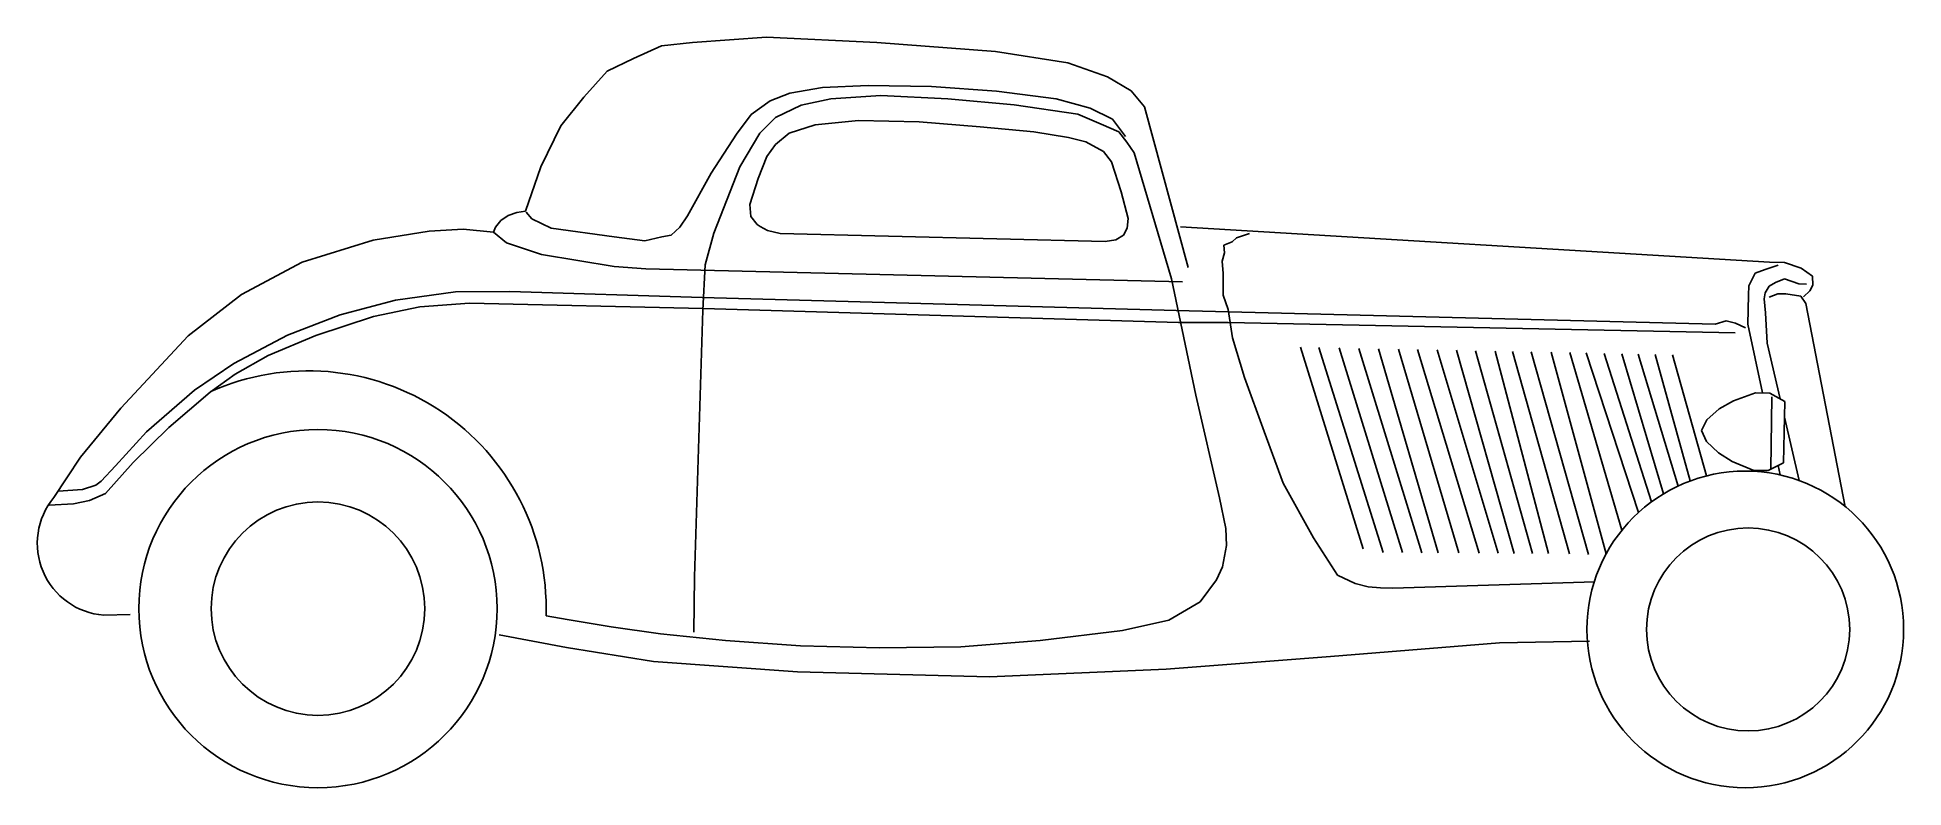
# Model space of a CAD drawing. Extents: x -3.66 to -0.06, y 0 to 1.45.
import ezdxf

# ---------------------------------------------------------------- set-up
doc = ezdxf.new("R2010")
doc.units = 0
doc.layers.get('0').update_dxf_attribs({"linetype": 'CONTINUOUS'})

msp = doc.modelspace()

# ---------------------------------------------------------------- linework, layer by layer
at = {"color": 0, "linetype": 'BYBLOCK'}
for p, q in [((-2.2534, 1.446), (-2.3959, 1.4358)), ((-2.0405, 1.4358), (-2.2534, 1.446)), ((-2.5092, 1.4055), (-2.5597, 1.3808)), ((-2.4556, 1.4298), (-2.5092, 1.4055)), ((-2.3959, 1.4358), (-2.4556, 1.4298)), ((-1.8125, 1.4186), (-2.0405, 1.4358)), ((-1.6731, 1.3968), (-1.8125, 1.4186)), ((-2.5597, 1.3808), (-2.6047, 1.3305)), ((-1.5968, 1.3696), (-1.6731, 1.3968)), ((-1.5509, 1.3429), (-1.5968, 1.3696)), ((-2.6047, 1.3305), (-2.6491, 1.2754)), ((-2.2083, 1.3387), (-2.2463, 1.3236)), ((-2.1453, 1.3492), (-2.2083, 1.3387)), ((-2.0572, 1.3531), (-2.1453, 1.3492)), ((-2.1296, 1.3275), (-2.0333, 1.3339)), ((-1.9353, 1.3513), (-2.0572, 1.3531)), ((-2.0333, 1.3339), (-1.9042, 1.3278)), ((-1.8105, 1.3421), (-1.9353, 1.3513)), ((-1.6952, 1.3275), (-1.8105, 1.3421)), ((-1.5253, 1.3118), (-1.5509, 1.3429)), ((-2.3112, 1.2594), (-2.2827, 1.2973)), ((-2.2463, 1.3236), (-2.2827, 1.2973)), ((-2.1865, 1.3152), (-2.2357, 1.2915)), ((-2.1296, 1.3275), (-2.1865, 1.3152)), ((-1.9042, 1.3278), (-1.7764, 1.3158)), ((-1.7764, 1.3158), (-1.6536, 1.2977)), ((-1.6302, 1.3096), (-1.6952, 1.3275)), ((-1.6536, 1.2977), (-1.6092, 1.279)), ((-1.5873, 1.2882), (-1.6302, 1.3096)), ((-1.4411, 1.0026), (-1.5253, 1.3118)), ((-2.6491, 1.2754), (-2.6876, 1.1967)), ((-2.3598, 1.1845), (-2.3112, 1.2594)), ((-2.3045, 1.1967), (-2.266, 1.2613)), ((-2.266, 1.2613), (-2.2357, 1.2915)), ((-2.2095, 1.2612), (-2.236, 1.2393)), ((-2.1597, 1.2773), (-2.2095, 1.2612)), ((-2.0761, 1.2856), (-2.1597, 1.2773)), ((-1.9592, 1.2831), (-2.0761, 1.2856)), ((-1.8417, 1.2738), (-1.9592, 1.2831)), ((-1.7385, 1.2639), (-1.8417, 1.2738)), ((-1.6715, 1.2529), (-1.7385, 1.2639)), ((-1.6092, 1.279), (-1.5751, 1.2638)), ((-1.5621, 1.2551), (-1.5873, 1.2882)), ((-1.5751, 1.2638), (-1.5596, 1.2438)), ((-2.236, 1.2393), (-2.2524, 1.2162)), ((-1.6383, 1.2444), (-1.6715, 1.2529)), ((-1.6041, 1.2261), (-1.6383, 1.2444)), ((-1.5892, 1.206), (-1.6041, 1.2261)), ((-1.5596, 1.2438), (-1.5452, 1.2232)), ((-1.5452, 1.2232), (-1.4737, 0.9805)), ((-2.6876, 1.1967), (-2.7168, 1.1108)), ((-2.3547, 1.0685), (-2.3045, 1.1967)), ((-2.2524, 1.2162), (-2.2693, 1.1742)), ((-1.5702, 1.1485), (-1.5892, 1.206)), ((-2.4053, 1.1019), (-2.3598, 1.1845)), ((-2.2693, 1.1742), (-2.2852, 1.1238)), ((-2.2852, 1.1238), (-2.2834, 1.1009)), ((-1.5572, 1.0968), (-1.5702, 1.1485)), ((-2.7749, 1.0802), (-2.7789, 1.0704)), ((-2.7645, 1.0931), (-2.7749, 1.0802)), ((-2.7506, 1.1028), (-2.7645, 1.0931)), ((-2.7339, 1.1087), (-2.7506, 1.1028)), ((-2.7168, 1.1108), (-2.7339, 1.1087)), ((-2.7158, 1.1091), (-2.7048, 1.0961)), ((-2.7048, 1.0961), (-2.6674, 1.0785)), ((-2.6674, 1.0785), (-2.5461, 1.0617)), ((-2.4366, 1.0652), (-2.4202, 1.0804)), ((-2.4202, 1.0804), (-2.4053, 1.1019)), ((-2.2834, 1.1009), (-2.2709, 1.0856)), ((-2.2709, 1.0856), (-2.2651, 1.0813)), ((-2.2651, 1.0813), (-2.2511, 1.0739)), ((-1.5659, 1.0646), (-1.5589, 1.0782)), ((-1.5589, 1.0782), (-1.5572, 1.0968)), ((-0.3222, 1.0127), (-1.4559, 1.081)), ((-3.0103, 1.0553), (-3.1471, 1.0128)), ((-2.9026, 1.0725), (-3.0103, 1.0553)), ((-2.8369, 1.0763), (-2.9026, 1.0725)), ((-2.7789, 1.0704), (-2.8369, 1.0763)), ((-2.7789, 1.0704), (-2.7537, 1.0499)), ((-2.7537, 1.0499), (-2.6863, 1.0276)), ((-2.5461, 1.0617), (-2.4875, 1.0541)), ((-2.4875, 1.0541), (-2.4549, 1.0615)), ((-2.4549, 1.0615), (-2.4366, 1.0652)), ((-2.371, 1.0076), (-2.3547, 1.0685)), ((-2.2511, 1.0739), (-2.2268, 1.0683)), ((-2.2268, 1.0683), (-1.601, 1.0524)), ((-1.601, 1.0524), (-1.5809, 1.0561)), ((-1.5809, 1.0561), (-1.5659, 1.0646)), ((-1.3567, 1.0521), (-1.3729, 1.0459)), ((-1.3729, 1.0459), (-1.3713, 1.0309)), ((-1.3482, 1.0595), (-1.3567, 1.0521)), ((-1.3236, 1.0679), (-1.3482, 1.0595)), ((-3.1471, 1.0128), (-3.2641, 0.9506)), ((-2.6863, 1.0276), (-2.5464, 1.0046)), ((-2.3756, 0.9206), (-2.371, 1.0076)), ((-1.3713, 1.0309), (-1.3759, 1.0146)), ((-1.3759, 1.0146), (-1.3741, 0.9913)), ((-0.3309, 0.999), (-0.3053, 1.0073)), ((-0.2936, 1.0122), (-0.3222, 1.0127)), ((-0.2615, 1.0012), (-0.2936, 1.0122)), ((-2.5464, 1.0046), (-2.4852, 0.9999)), ((-2.4852, 0.9999), (-1.4522, 0.975)), ((-1.4737, 0.9805), (-1.4264, 0.7565)), ((-1.3741, 0.9913), (-1.3739, 0.9494)), ((-0.3621, 0.9675), (-0.3496, 0.9915)), ((-0.3496, 0.9915), (-0.3309, 0.999)), ((-0.3107, 0.9737), (-0.3231, 0.9664)), ((-0.2935, 0.9809), (-0.3107, 0.9737)), ((-0.2659, 0.971), (-0.2935, 0.9809)), ((-0.2509, 0.9706), (-0.2659, 0.971)), ((-0.2397, 0.986), (-0.2615, 1.0012)), ((-0.2391, 0.9685), (-0.2397, 0.986)), ((-3.2641, 0.9506), (-3.3667, 0.8707)), ((-3.0737, 0.9115), (-2.9676, 0.9395)), ((-2.9676, 0.9395), (-2.8519, 0.9557)), ((-2.8519, 0.9557), (-2.7473, 0.9563)), ((-2.7473, 0.9563), (-2.3769, 0.9449)), ((-2.3769, 0.9449), (-1.4647, 0.9196)), ((-1.3739, 0.9494), (-1.3646, 0.922)), ((-0.3642, 0.8937), (-0.3626, 0.9491)), ((-0.3626, 0.9491), (-0.3621, 0.9675)), ((-0.3305, 0.9541), (-0.3325, 0.9423)), ((-0.3325, 0.9423), (-0.3298, 0.9154)), ((-0.3231, 0.9664), (-0.3305, 0.9541)), ((-0.323, 0.9455), (-0.3061, 0.952)), ((-0.3061, 0.952), (-0.2908, 0.9522)), ((-0.2908, 0.9522), (-0.2617, 0.9472)), ((-0.2617, 0.9472), (-0.252, 0.9334)), ((-0.2565, 0.946), (-0.2443, 0.9575)), ((-0.2443, 0.9575), (-0.2391, 0.9685)), ((-3.1754, 0.8722), (-3.0737, 0.9115)), ((-3.0095, 0.9081), (-3.1207, 0.8714)), ((-2.9206, 0.9267), (-3.0095, 0.9081)), ((-2.8246, 0.9341), (-2.9206, 0.9267)), ((-2.3748, 0.9237), (-2.8246, 0.9341)), ((-2.3919, 0.4069), (-2.3756, 0.9206)), ((-1.4601, 0.8968), (-2.3748, 0.9237)), ((-1.4647, 0.9196), (-0.4266, 0.8937)), ((-1.3646, 0.922), (-1.3561, 0.8671)), ((-0.4266, 0.8937), (-0.4058, 0.9001)), ((-0.4058, 0.9001), (-0.3878, 0.8954)), ((-0.3298, 0.9154), (-0.3266, 0.8571)), ((-0.252, 0.9334), (-0.1763, 0.5419)), ((-3.3667, 0.8707), (-3.496, 0.7318)), ((-3.2787, 0.8177), (-3.1754, 0.8722)), ((-3.1207, 0.8714), (-3.2128, 0.8329)), ((-1.3643, 0.8969), (-1.4601, 0.8968)), ((-0.3884, 0.877), (-1.3643, 0.8969)), ((-1.3561, 0.8671), (-1.3328, 0.7908)), ((-0.3878, 0.8954), (-0.3686, 0.8862)), ((-0.3357, 0.7609), (-0.3642, 0.8937)), ((-3.2128, 0.8329), (-3.2761, 0.797)), ((-1.225, 0.8492), (-1.1045, 0.461)), ((-1.0661, 0.4537), (-1.19, 0.8485)), ((-1.1509, 0.8477), (-1.0287, 0.4535)), ((-0.9916, 0.4532), (-1.113, 0.8469)), ((-1.0749, 0.8461), (-0.9602, 0.453)), ((-0.9201, 0.4527), (-1.0363, 0.8453)), ((-1.0001, 0.8446), (-0.881, 0.4524)), ((-0.8446, 0.4521), (-0.9621, 0.8438)), ((-0.9246, 0.8431), (-0.8136, 0.4519)), ((-0.7788, 0.4517), (-0.8883, 0.8423)), ((-0.8507, 0.8416), (-0.7474, 0.4514)), ((-0.7075, 0.4511), (-0.8173, 0.8409)), ((-0.7808, 0.8402), (-0.6705, 0.4498)), ((-0.6367, 0.4513), (-0.7427, 0.8393)), ((-0.7068, 0.8386), (-0.6066, 0.4965)), ((-0.5744, 0.5308), (-0.675, 0.838)), ((-0.6407, 0.8372), (-0.5496, 0.5511)), ((-0.5261, 0.5668), (-0.6064, 0.8366)), ((-0.5751, 0.8359), (-0.4984, 0.5816)), ((-0.4748, 0.5915), (-0.5422, 0.8352)), ((-0.5092, 0.8346), (-0.4433, 0.6012)), ((-0.3266, 0.8571), (-0.3017, 0.7495)), ((-3.3543, 0.7662), (-3.2787, 0.8177)), ((-3.2761, 0.797), (-3.3244, 0.7624)), ((-1.3328, 0.7908), (-1.2953, 0.687)), ((-3.4465, 0.6858), (-3.3543, 0.7662)), ((-3.4035, 0.6941), (-3.3244, 0.7624)), ((-1.4264, 0.7565), (-1.3808, 0.5591)), ((-0.3491, 0.7613), (-0.3917, 0.7457)), ((-0.3216, 0.7605), (-0.3491, 0.7613)), ((-0.2928, 0.7447), (-0.3216, 0.7605)), ((-3.496, 0.7318), (-3.5741, 0.6372)), ((-0.419, 0.7301), (-0.4426, 0.7092)), ((-0.3917, 0.7457), (-0.419, 0.7301)), ((-0.3199, 0.6139), (-0.3177, 0.7534)), ((-0.2955, 0.6261), (-0.2928, 0.7447)), ((-3.5065, 0.6207), (-3.4465, 0.6858)), ((-3.4035, 0.6941), (-3.4722, 0.6267)), ((-1.2953, 0.687), (-1.2588, 0.5874)), ((-0.4426, 0.7092), (-0.4533, 0.6886)), ((-0.4434, 0.6676), (-0.4533, 0.6886)), ((-0.2935, 0.7142), (-0.2653, 0.5923)), ((-0.4206, 0.6458), (-0.4434, 0.6676)), ((-3.5741, 0.6372), (-3.5998, 0.5975)), ((-3.5342, 0.5911), (-3.5065, 0.6207)), ((-3.4722, 0.6267), (-3.5257, 0.5675)), ((-0.394, 0.6291), (-0.4206, 0.6458)), ((-0.3521, 0.6119), (-0.394, 0.6291)), ((-0.3246, 0.6116), (-0.3521, 0.6119)), ((-0.2951, 0.6263), (-0.3246, 0.6116)), ((-0.3019, 0.603), (-0.3058, 0.621)), ((-3.5998, 0.5975), (-3.6253, 0.5594)), ((-3.5702, 0.5747), (-3.5445, 0.5834)), ((-3.5445, 0.5834), (-3.5342, 0.5911)), ((-1.2588, 0.5874), (-1.2001, 0.4816)), ((-3.634, 0.5445), (-3.5871, 0.5475)), ((-3.617, 0.5718), (-3.5702, 0.5747)), ((-3.5871, 0.5475), (-3.5567, 0.5535)), ((-3.5567, 0.5535), (-3.5257, 0.5675)), ((-1.3808, 0.5591), (-1.3689, 0.4996)), ((-1.3689, 0.4996), (-1.3674, 0.4668)), ((-1.2001, 0.4816), (-1.1537, 0.4097)), ((-1.3674, 0.4668), (-1.3752, 0.4259)), ((-2.3931, 0.3), (-2.3919, 0.4069)), ((-1.4181, 0.3585), (-1.3867, 0.4011)), ((-1.3752, 0.4259), (-1.3867, 0.4011)), ((-1.1537, 0.4097), (-1.1196, 0.3938)), ((-1.0471, 0.3848), (-0.6582, 0.397)), ((-1.1196, 0.3938), (-1.0947, 0.3872)), ((-1.0947, 0.3872), (-1.0714, 0.3858)), ((-1.0714, 0.3858), (-1.0471, 0.3848)), ((-3.4784, 0.3339), (-3.5289, 0.3328)), ((-2.6776, 0.3318), (-2.6369, 0.3243)), ((-2.6369, 0.3243), (-2.552, 0.3105)), ((-1.4787, 0.3232), (-1.4181, 0.3585)), ((-2.6385, 0.2706), (-2.7678, 0.2953)), ((-2.552, 0.3105), (-2.4574, 0.2969)), ((-2.4574, 0.2969), (-2.3323, 0.2838)), ((-1.7265, 0.2843), (-1.5678, 0.3035)), ((-1.5678, 0.3035), (-1.4787, 0.3232)), ((-2.4709, 0.2434), (-2.6385, 0.2706)), ((-2.3323, 0.2838), (-2.188, 0.274)), ((-2.188, 0.274), (-2.0358, 0.2701)), ((-2.0358, 0.2701), (-1.8791, 0.2719)), ((-1.8791, 0.2719), (-1.7265, 0.2843)), ((-1.1676, 0.2532), (-1.4837, 0.2289)), ((-0.8422, 0.2797), (-1.1676, 0.2532)), ((-0.8422, 0.2797), (-0.6689, 0.2828)), ((-2.1937, 0.224), (-2.4709, 0.2434)), ((-1.8241, 0.2143), (-2.1937, 0.224)), ((-1.4837, 0.2289), (-1.8241, 0.2143))]:
    msp.add_line(p, q, dxfattribs=at)
for centre, radius in [((-3.1167, 0.3455), 0.3449), ((-0.3689, 0.3055), 0.3049), ((-3.1167, 0.3455), 0.2056), ((-0.3634, 0.3054), 0.1955)]:
    msp.add_circle(centre, radius, dxfattribs=at)
for centre, radius, start, end in [((-3.1354, 0.3455), 0.4581, 358.2892, 114.1706), ((-3.5181, 0.4712), 0.1388, 140.5357, 265.5277)]:
    msp.add_arc(centre, radius, start, end, dxfattribs=at)

doc.saveas('drawing.dxf')
